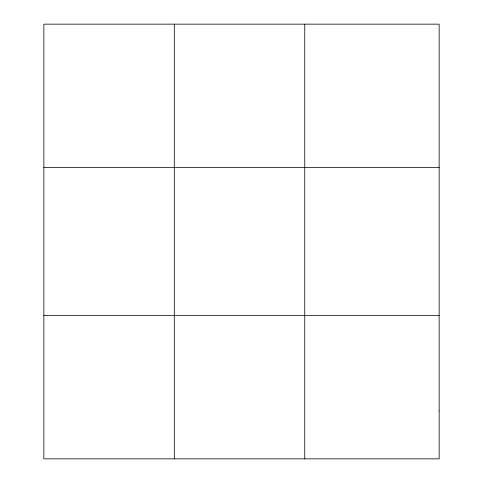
<?xml version="1.0" encoding="UTF-8"?>
<svg xmlns="http://www.w3.org/2000/svg" width="483" height="483" viewBox="0 0 483 483"><rect width="100%" height="100%" fill="white"/><g stroke="black" fill="none" stroke-linecap="round" stroke-linejoin="round"><path stroke-width="0.72" d="M174.303 24.15L174.303 458.85M304.749 24.15L304.749 458.85M43.856 167.601L439.144 167.601M43.856 315.399L439.144 315.399M439.144 411.033L439.144 458.85L43.856 458.85L43.856 24.15L439.144 24.15L439.144 411.033"/></g></svg>
